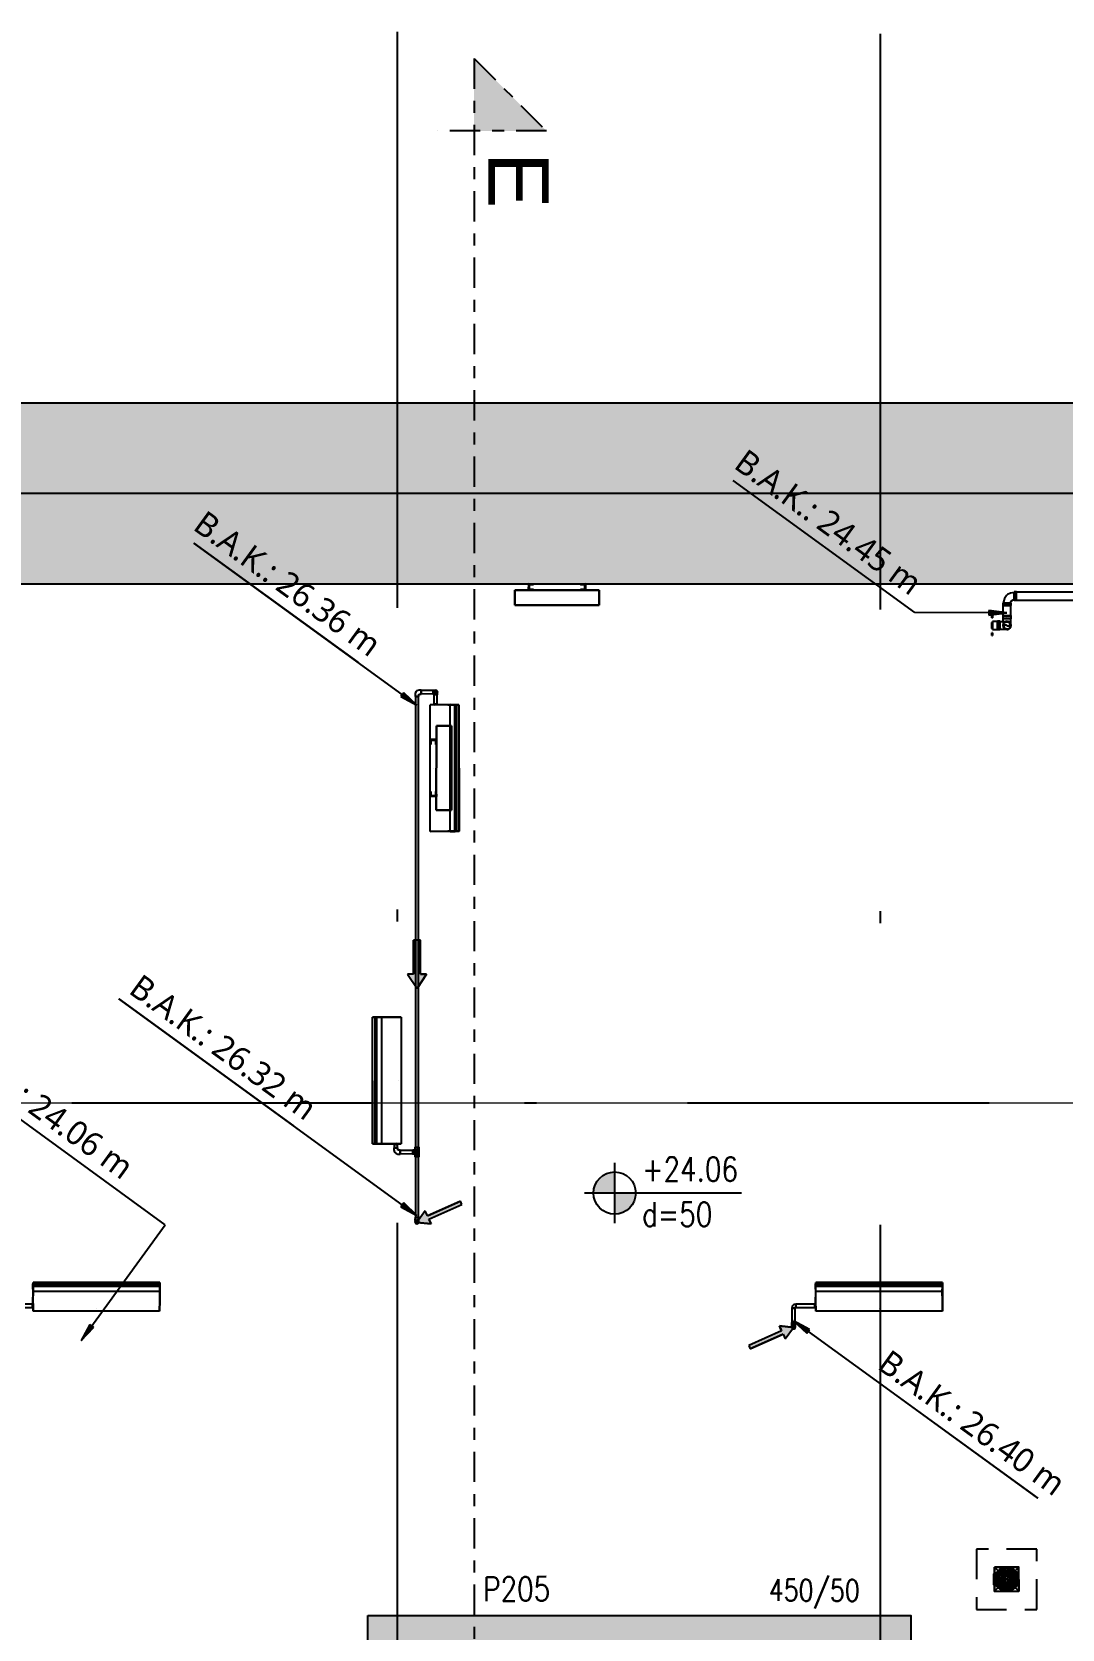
# Model space of a CAD drawing. Header units: millimetres. Extents: x 400392 to 401374, y 4543900 to 4544115.
# Drawn here: x 400803.4 to 400811.93, y 4544025.86 to 4544039.1 of the extents above; entities that cross this region are included whole.
import ezdxf
from ezdxf.enums import TextEntityAlignment as Align

# ---------------------------------------------------------------- set-up
doc = ezdxf.new("R2010")
doc.units = ezdxf.units.MM
for name, pattern in [('AKS', [3, 2.5, -0.25, 0, -0.25]), ('CENTER', [2, 1.25, -0.25, 0.25, -0.25]), ('CIZGI', [0.4, 0.25, -0.15]), ('CONTINU', [0]), ('DASHDOT2', [0.5, 0.25, -0.125, 0, -0.125])]:
    doc.linetypes.add(name, pattern=pattern)
doc.layers.add('A-DETL', color=90, linetype='Continuous', lineweight=15)
doc.layers.add('A-DETL-GENF', color=92, linetype='Continuous', lineweight=9)
for name, color, linetype in [('aks prota', 2, 'AKS'), ('kesit tarama prota', 252, 'Continuous'), ('kolon tarama prota', 252, 'Continuous'), ('lperde prota', 4, 'Continuous'), ('perde prota', 1, 'Continuous'), ('PRT-AL-TUNEL_EKSENI', 14, 'DASHDOT2'), ('PRT-MI-a_fit_drainage', 10, 'Continuous'), ('skesit prota', 7, 'Continuous'), ('st-s_level (kot)', 6, 'Continuous'), ('st-s_levelmark (kot işareti)', 4, 'Continuous'), ('tkesit prota', 7, 'Continuous'), ('tperde prota', 6, 'Continuous')]:
    doc.layers.add(name, color=color, linetype=linetype)
doc.styles.add('Arial', font='Arial.ttf')
doc.styles.add('OLCU', font='romanstw.shx')
doc.styles.add('Segoe UI Light_1', font='', dxfattribs={"height": 200})
doc.styles.add('tkolon', font='romanstw.shx')
doc.styles.get('Segoe UI Light_1').set_extended_font_data('Segoe UI Light')

# ---------------------------------------------------------------- blocks, each defined once
blk = doc.blocks.new('+24.06 mekanik')
at = {"layer": 'kolon tarama prota'}
for points in [[(101679, 204356), (101546, 204285), (101569, 204253)], [(98174, 200864), (98024, 200883), (98024, 200844)], [(99554, 198965), (99422, 199014), (99461, 199042), (99294, 199271), (99343, 199306), (99509, 199077), (99548, 199105)], [(103730, 198526), (103730, 198408), (103692, 198430), (103543, 198171), (103517, 198186), (103666, 198445), (103628, 198467)], [(103697, 198570), (103847, 198550), (103847, 198590)], [(100693, 197395), (100693, 197513), (100731, 197491), (100881, 197750), (100907, 197735), (100757, 197476), (100795, 197454)], [(100660, 197442), (100510, 197462), (100510, 197422)], [(99017, 194968), (99037, 195118), (98997, 195118)]]:
    blk.add_hatch(color=253, dxfattribs=at).paths.add_polyline_path(points, flags=0)
at = {"layer": 'kolon tarama prota', "color": 253}
for p, q in [((102054, 204842), (101641, 204542)), ((101680, 204488), (102093, 204788)), ((101640, 204543), (101625, 204532)), ((101671, 204426), (101660, 204442)), ((101665, 204476), (101680, 204487)), ((101721, 204355), (101670, 204426)), ((101679, 204356), (101059, 203911)), ((101679, 204356), (101546, 204285)), ((101546, 204285), (101569, 204253)), ((101569, 204253), (101679, 204356)), ((101604, 204402), (101615, 204386)), ((101616, 204387), (101668, 204316)), ((101667, 204315), (101678, 204300)), ((101733, 204340), (101722, 204356)), ((101595, 204269), (101591, 204266)), ((101591, 204266), (101603, 204249)), ((101603, 204249), (101591, 204266)), ((101595, 204269), (101607, 204252)), ((101607, 204252), (101595, 204269)), ((101603, 204249), (101607, 204252)), ((101658, 204254), (101624, 204229)), ((101644, 204202), (101624, 204229)), ((101624, 204229), (101644, 204202)), ((101629, 204223), (101625, 204220)), ((101625, 204220), (101654, 204179)), ((101654, 204179), (101625, 204220)), ((101629, 204223), (101658, 204182)), ((101658, 204182), (101629, 204223)), ((101663, 204176), (101644, 204202)), ((101644, 204202), (101663, 204176)), ((101654, 204179), (101658, 204182)), ((101673, 204266), (101657, 204255)), ((101677, 204227), (101658, 204254)), ((101658, 204254), (101677, 204227)), ((101663, 204176), (101697, 204200)), ((101680, 204152), (101676, 204150)), ((101697, 204200), (101677, 204227)), ((101677, 204227), (101697, 204200)), ((101680, 204152), (101692, 204136)), ((101692, 204136), (101680, 204152)), ((101698, 204199), (101713, 204210)), ((101676, 204150), (101688, 204133)), ((101688, 204133), (101676, 204150)), ((101688, 204133), (101692, 204136)), ((101059, 203911), (99198, 203911)), ((98835, 202524), (98268, 202112)), ((98268, 202112), (98835, 202524)), ((98712, 202497), (98680, 202473)), ((98680, 202473), (98712, 202497)), ((98680, 202473), (98683, 202469)), ((98683, 202469), (98680, 202473)), ((98680, 202473), (98680, 202473)), ((98683, 202469), (98711, 202490)), ((98711, 202490), (98683, 202469)), ((98683, 202469), (98683, 202469)), ((98735, 202457), (98706, 202437)), ((98706, 202437), (98735, 202457)), ((98706, 202437), (98709, 202433)), ((98709, 202433), (98706, 202437)), ((98706, 202437), (98706, 202437)), ((98709, 202433), (98742, 202456)), ((98742, 202456), (98709, 202433)), ((98709, 202433), (98709, 202433)), ((98711, 202490), (98735, 202457)), ((98735, 202457), (98711, 202490)), ((98711, 202490), (98711, 202490)), ((98742, 202456), (98712, 202497)), ((98712, 202497), (98742, 202456)), ((98712, 202497), (98712, 202497)), ((98735, 202457), (98735, 202457)), ((98742, 202456), (98742, 202456)), ((98908, 202423), (98835, 202524)), ((98835, 202524), (98908, 202423)), ((98835, 202524), (98835, 202524)), ((98342, 202011), (98908, 202423)), ((98908, 202423), (98342, 202011)), ((98908, 202423), (98908, 202423)), ((98364, 202244), (98332, 202221)), ((98332, 202221), (98364, 202244)), ((98332, 202221), (98361, 202180)), ((98361, 202180), (98332, 202221)), ((98332, 202221), (98332, 202221)), ((98339, 202219), (98367, 202240)), ((98367, 202240), (98339, 202219)), ((98363, 202187), (98339, 202219)), ((98339, 202219), (98363, 202187)), ((98339, 202219), (98339, 202219)), ((98361, 202180), (98394, 202204)), ((98394, 202204), (98361, 202180)), ((98361, 202180), (98361, 202180)), ((98391, 202208), (98363, 202187)), ((98363, 202187), (98391, 202208)), ((98363, 202187), (98363, 202187)), ((98367, 202240), (98364, 202244)), ((98364, 202244), (98367, 202240)), ((98364, 202244), (98364, 202244)), ((98367, 202240), (98367, 202240)), ((98394, 202204), (98391, 202208)), ((98391, 202208), (98394, 202204)), ((98391, 202208), (98391, 202208)), ((98394, 202204), (98394, 202204)), ((98268, 202112), (98342, 202011)), ((98342, 202011), (98268, 202112)), ((98268, 202112), (98268, 202112)), ((98342, 202011), (98342, 202011)), ((98129, 200986), (98114, 200975)), ((98212, 201042), (98131, 200983)), ((98147, 200962), (98227, 201021)), ((98235, 201019), (98282, 200955)), ((98304, 200970), (98257, 201035)), ((98260, 200932), (98335, 200987)), ((98332, 200984), (98260, 200932)), ((98393, 201029), (98332, 200984)), ((98335, 200987), (98377, 201017)), ((98377, 201017), (98438, 201061)), ((98425, 201052), (98393, 201029)), ((99010, 200179), (98393, 201029)), ((98432, 201057), (98425, 201052)), ((99043, 200203), (98425, 201052)), ((98453, 201072), (98432, 201057)), ((99049, 200208), (98432, 201057)), ((98438, 201061), (98453, 201072)), ((99055, 200212), (98438, 201061)), ((98453, 201072), (99070, 200223)), ((99071, 200223), (98454, 201073)), ((95889, 200864), (97568, 200864)), ((98174, 200864), (95889, 200864)), ((98174, 200864), (98024, 200883)), ((98024, 200883), (98024, 200844)), ((98024, 200844), (98174, 200864)), ((98107, 200929), (98118, 200914)), ((98120, 200916), (100319, 197889)), ((98133, 200949), (98148, 200960)), ((98133, 200948), (98133, 200949)), ((98133, 200948), (98133, 200948)), ((98144, 200933), (98133, 200948)), ((100340, 197905), (98142, 200931)), ((98260, 200932), (98260, 200932)), ((98877, 200082), (98260, 200932)), ((98877, 200082), (98260, 200932)), ((98309, 200974), (98277, 200951)), ((98277, 200951), (98309, 200974)), ((98277, 200951), (98280, 200947)), ((98312, 200970), (98280, 200947)), ((98280, 200947), (98312, 200970)), ((98302, 200969), (98286, 200957)), ((98286, 200957), (98302, 200969)), ((98302, 200969), (98286, 200957)), ((98286, 200957), (98302, 200969)), ((98286, 200957), (98289, 200953)), ((98286, 200957), (98289, 200953)), ((98305, 200965), (98289, 200953)), ((98289, 200953), (98305, 200965)), ((98305, 200965), (98289, 200953)), ((98289, 200953), (98305, 200965)), ((98305, 200965), (98302, 200969)), ((98305, 200965), (98302, 200969)), ((98312, 200970), (98309, 200974)), ((98505, 200894), (98404, 200820)), ((98404, 200820), (98505, 200894)), ((98916, 200327), (98505, 200894)), ((98505, 200894), (98916, 200327)), ((98505, 200894), (98505, 200894)), ((98404, 200820), (98815, 200254)), ((98815, 200254), (98404, 200820)), ((98404, 200820), (98404, 200820)), ((98471, 200727), (98431, 200698)), ((98431, 200698), (98471, 200727)), ((98438, 200697), (98470, 200720)), ((98470, 200720), (98438, 200697)), ((98470, 200720), (98491, 200692)), ((98491, 200692), (98470, 200720)), ((98470, 200720), (98470, 200720)), ((98495, 200695), (98471, 200727)), ((98471, 200727), (98495, 200695)), ((98471, 200727), (98471, 200727)), ((98431, 200698), (98454, 200665)), ((98454, 200665), (98431, 200698)), ((98431, 200698), (98431, 200698)), ((98458, 200668), (98438, 200697)), ((98438, 200697), (98458, 200668)), ((98438, 200697), (98438, 200697)), ((98454, 200665), (98458, 200668)), ((98458, 200668), (98454, 200665)), ((98454, 200665), (98454, 200665)), ((98458, 200668), (98458, 200668)), ((98491, 200692), (98495, 200695)), ((98495, 200695), (98491, 200692)), ((98491, 200692), (98491, 200692)), ((98495, 200695), (98495, 200695)), ((98589, 200522), (98589, 200522)), ((98688, 200353), (98684, 200350)), ((98684, 200350), (98688, 200353)), ((98684, 200350), (98707, 200318)), ((98707, 200318), (98684, 200350)), ((98684, 200350), (98684, 200350)), ((98708, 200325), (98688, 200353)), ((98688, 200353), (98708, 200325)), ((98688, 200353), (98688, 200353)), ((98707, 200318), (98748, 200347)), ((98748, 200347), (98707, 200318)), ((98707, 200318), (98707, 200318)), ((98741, 200348), (98708, 200325)), ((98708, 200325), (98741, 200348)), ((98708, 200325), (98708, 200325)), ((98724, 200379), (98720, 200376)), ((98720, 200376), (98724, 200379)), ((98720, 200376), (98741, 200348)), ((98741, 200348), (98720, 200376)), ((98720, 200376), (98720, 200376)), ((98748, 200347), (98724, 200379)), ((98724, 200379), (98748, 200347)), ((98724, 200379), (98724, 200379)), ((98741, 200348), (98741, 200348)), ((98748, 200347), (98748, 200347)), ((98815, 200254), (98916, 200327)), ((98916, 200327), (98815, 200254)), ((98916, 200327), (98916, 200327)), ((98815, 200254), (98815, 200254)), ((99055, 200212), (98994, 200168)), ((99010, 200179), (99043, 200203)), ((99043, 200203), (99049, 200208)), ((99049, 200208), (99070, 200223)), ((99070, 200223), (99055, 200212)), ((98952, 200137), (98877, 200082)), ((98877, 200082), (98949, 200135)), ((98877, 200082), (98877, 200082)), ((98949, 200135), (99010, 200179)), ((98994, 200168), (98952, 200137)), ((104508, 199552), (103659, 198935)), ((103660, 198934), (104509, 199551)), ((104520, 199536), (103670, 198919)), ((104524, 199530), (103675, 198913)), ((104529, 199524), (103679, 198907)), ((104524, 199530), (104509, 199551)), ((104509, 199551), (104520, 199536)), ((104520, 199536), (104564, 199475)), ((104529, 199524), (104524, 199530)), ((104552, 199491), (104529, 199524)), ((104552, 199491), (103703, 198874)), ((104597, 199430), (104552, 199491)), ((104564, 199475), (104595, 199433)), ((104595, 199433), (104649, 199358)), ((104649, 199358), (104597, 199430)), ((99343, 199306), (99294, 199271)), ((99343, 199306), (99294, 199271)), ((99294, 199271), (99461, 199042)), ((99461, 199042), (99294, 199271)), ((99509, 199077), (99343, 199306)), ((99509, 199077), (99343, 199306)), ((104649, 199358), (103800, 198741)), ((104649, 199358), (103800, 198741)), ((104649, 199358), (104649, 199358)), ((99461, 199042), (99422, 199014)), ((99461, 199042), (99422, 199014)), ((99422, 199014), (99554, 198965)), ((99422, 199014), (99554, 198965)), ((99548, 199105), (99509, 199077)), ((99509, 199077), (99548, 199105)), ((99554, 198965), (99548, 199105)), ((99548, 199105), (99554, 198965)), ((104210, 199070), (104210, 199070)), ((103670, 198919), (103660, 198934)), ((103660, 198934), (103675, 198913)), ((103715, 198858), (103670, 198919)), ((103675, 198913), (103679, 198907)), ((103679, 198907), (103703, 198874)), ((103703, 198874), (103747, 198813)), ((103745, 198816), (103715, 198858)), ((103761, 198785), (103632, 198691)), ((103648, 198670), (103777, 198763)), ((103800, 198741), (103745, 198816)), ((103747, 198813), (103800, 198741)), ((103762, 198793), (103758, 198790)), ((103758, 198790), (103781, 198758)), ((103781, 198758), (103758, 198790)), ((103762, 198793), (103785, 198761)), ((103785, 198761), (103762, 198793)), ((103767, 198786), (103763, 198783)), ((103767, 198786), (103763, 198783)), ((103763, 198783), (103775, 198767)), ((103775, 198767), (103763, 198783)), ((103763, 198783), (103775, 198767)), ((103775, 198767), (103763, 198783)), ((103767, 198786), (103779, 198770)), ((103779, 198770), (103767, 198786)), ((103767, 198786), (103779, 198770)), ((103779, 198770), (103767, 198786)), ((103775, 198767), (103779, 198770)), ((103775, 198767), (103779, 198770)), ((103781, 198758), (103785, 198761)), ((103800, 198741), (103800, 198741)), ((99410, 198567), (99471, 198611)), ((99455, 198599), (99422, 198576)), ((99516, 198644), (99455, 198599)), ((99455, 198599), (100072, 197750)), ((99471, 198611), (99513, 198642)), ((99513, 198642), (99588, 198696)), ((99588, 198696), (99516, 198644)), ((99588, 198696), (99588, 198696)), ((99588, 198696), (100205, 197847)), ((99588, 198696), (100205, 197847)), ((103625, 198646), (103696, 198548)), ((103631, 198693), (103649, 198668)), ((103649, 198668), (103631, 198693)), ((103718, 198564), (103647, 198662)), ((99394, 198555), (100011, 197706)), ((99416, 198571), (99395, 198556)), ((99395, 198556), (99410, 198567)), ((100013, 197707), (99395, 198556)), ((99410, 198567), (100027, 197717)), ((99422, 198576), (99416, 198571)), ((99416, 198571), (100033, 197722)), ((99422, 198576), (100040, 197726)), ((103730, 198526), (103628, 198467)), ((103628, 198467), (103730, 198526)), ((103628, 198467), (103666, 198445)), ((103666, 198445), (103628, 198467)), ((103694, 198547), (103705, 198532)), ((103847, 198590), (103697, 198570)), ((103697, 198570), (103847, 198550)), ((103697, 198570), (106199, 198570)), ((103731, 198551), (103720, 198566)), ((103730, 198408), (103730, 198526)), ((103730, 198408), (103730, 198526)), ((103847, 198550), (103847, 198590)), ((106199, 198570), (104547, 198570)), ((103666, 198445), (103517, 198186)), ((103666, 198445), (103517, 198186)), ((103543, 198171), (103692, 198430)), ((103692, 198430), (103543, 198171)), ((103692, 198430), (103730, 198408)), ((103692, 198430), (103730, 198408)), ((99877, 198257), (99877, 198257)), ((103517, 198186), (103543, 198171)), ((103517, 198186), (103543, 198171)), ((106407, 198014), (106245, 197896)), ((106245, 197896), (106407, 198014)), ((106326, 197946), (106334, 197936)), ((106334, 197936), (106326, 197946)), ((106326, 197946), (106326, 197946)), ((106342, 197941), (106334, 197952)), ((106334, 197952), (106342, 197941)), ((106334, 197952), (106334, 197952)), ((106334, 197936), (106334, 197936)), ((106342, 197941), (106342, 197941)), ((106525, 197852), (106407, 198014)), ((106407, 198014), (106525, 197852)), ((106407, 198014), (106407, 198014)), ((106457, 197933), (106447, 197925)), ((106447, 197925), (106457, 197933)), ((106457, 197933), (106457, 197933)), ((100205, 197847), (100130, 197792)), ((100133, 197794), (100205, 197847)), ((100153, 197809), (100185, 197832)), ((100185, 197832), (100153, 197809)), ((100153, 197809), (100156, 197805)), ((100156, 197805), (100188, 197828)), ((100188, 197828), (100156, 197805)), ((100160, 197814), (100176, 197826)), ((100176, 197826), (100160, 197814)), ((100160, 197814), (100176, 197826)), ((100176, 197826), (100160, 197814)), ((100160, 197814), (100163, 197810)), ((100160, 197814), (100163, 197810)), ((100161, 197809), (100172, 197816)), ((100172, 197816), (100161, 197809)), ((100161, 197809), (100178, 197785)), ((100163, 197810), (100179, 197822)), ((100179, 197822), (100163, 197810)), ((100163, 197810), (100179, 197822)), ((100179, 197822), (100163, 197810)), ((100172, 197816), (100183, 197824)), ((100183, 197824), (100172, 197816)), ((100179, 197822), (100176, 197826)), ((100179, 197822), (100176, 197826)), ((100176, 197784), (100202, 197803)), ((100202, 197803), (100176, 197784)), ((100200, 197801), (100183, 197824)), ((100188, 197828), (100185, 197832)), ((100189, 197793), (100200, 197801)), ((100200, 197801), (100189, 197793)), ((100213, 197788), (100202, 197803)), ((100205, 197847), (100205, 197847)), ((100229, 197798), (100214, 197788)), ((100315, 197858), (100230, 197796)), ((100246, 197775), (100331, 197836)), ((100328, 197871), (100313, 197860)), ((100315, 197886), (100358, 197827)), ((100332, 197834), (100347, 197844)), ((100388, 197849), (100345, 197908)), ((100362, 197830), (100660, 197420)), ((100682, 197435), (100383, 197846)), ((106245, 197896), (106363, 197734)), ((106363, 197734), (106245, 197896)), ((106245, 197896), (106245, 197896)), ((106302, 197870), (106273, 197849)), ((106317, 197831), (106307, 197823)), ((106307, 197823), (106317, 197831)), ((106307, 197823), (106307, 197823)), ((106312, 197815), (106323, 197823)), ((106323, 197823), (106312, 197815)), ((106312, 197815), (106312, 197815)), ((106317, 197831), (106317, 197831)), ((106323, 197823), (106323, 197823)), ((106342, 197849), (106331, 197841)), ((106331, 197841), (106342, 197849)), ((106331, 197841), (106331, 197841)), ((106337, 197833), (106348, 197841)), ((106348, 197841), (106337, 197833)), ((106337, 197833), (106337, 197833)), ((106342, 197849), (106342, 197849)), ((106344, 197922), (106352, 197911)), ((106352, 197911), (106344, 197922)), ((106344, 197922), (106344, 197922)), ((106348, 197841), (106348, 197841)), ((106360, 197917), (106352, 197928)), ((106352, 197928), (106360, 197917)), ((106352, 197928), (106352, 197928)), ((106352, 197911), (106352, 197911)), ((106366, 197867), (106355, 197859)), ((106355, 197859), (106366, 197867)), ((106355, 197859), (106355, 197859)), ((106360, 197917), (106360, 197917)), ((106361, 197898), (106369, 197887)), ((106369, 197887), (106361, 197898)), ((106361, 197898), (106361, 197898)), ((106361, 197850), (106372, 197858)), ((106372, 197858), (106361, 197850)), ((106361, 197850), (106361, 197850)), ((106363, 197734), (106525, 197852)), ((106525, 197852), (106363, 197734)), ((106366, 197867), (106366, 197867)), ((106369, 197887), (106369, 197887)), ((106378, 197893), (106370, 197903)), ((106370, 197903), (106378, 197893)), ((106370, 197903), (106370, 197903)), ((106372, 197858), (106372, 197858)), ((106378, 197893), (106378, 197893)), ((106392, 197855), (106400, 197844)), ((106400, 197844), (106392, 197855)), ((106392, 197855), (106392, 197855)), ((106409, 197897), (106398, 197889)), ((106398, 197889), (106409, 197897)), ((106398, 197889), (106398, 197889)), ((106408, 197850), (106400, 197861)), ((106400, 197861), (106408, 197850)), ((106400, 197861), (106400, 197861)), ((106400, 197844), (106400, 197844)), ((106404, 197881), (106415, 197889)), ((106415, 197889), (106404, 197881)), ((106404, 197881), (106404, 197881)), ((106408, 197850), (106408, 197850)), ((106409, 197897), (106409, 197897)), ((106410, 197831), (106418, 197820)), ((106418, 197820), (106410, 197831)), ((106410, 197831), (106410, 197831)), ((106415, 197889), (106415, 197889)), ((106426, 197826), (106418, 197837)), ((106418, 197837), (106426, 197826)), ((106418, 197837), (106418, 197837)), ((106418, 197820), (106418, 197820)), ((106433, 197915), (106422, 197907)), ((106422, 197907), (106433, 197915)), ((106422, 197907), (106422, 197907)), ((106426, 197826), (106426, 197826)), ((106428, 197899), (106439, 197907)), ((106439, 197907), (106428, 197899)), ((106428, 197899), (106428, 197899)), ((106428, 197806), (106436, 197796)), ((106436, 197796), (106428, 197806)), ((106428, 197806), (106428, 197806)), ((106433, 197915), (106433, 197915)), ((106444, 197801), (106436, 197812)), ((106436, 197812), (106444, 197801)), ((106436, 197812), (106436, 197812)), ((106439, 197907), (106439, 197907)), ((106444, 197801), (106444, 197801)), ((106447, 197925), (106447, 197925)), ((106452, 197917), (106463, 197925)), ((106463, 197925), (106452, 197917)), ((106452, 197917), (106452, 197917)), ((106463, 197925), (106463, 197925)), ((106525, 197852), (106525, 197852)), ((100013, 197707), (100033, 197722)), ((100027, 197717), (100013, 197707)), ((100088, 197762), (100027, 197717)), ((100033, 197722), (100040, 197726)), ((100040, 197726), (100072, 197750)), ((100072, 197750), (100133, 197794)), ((100130, 197792), (100088, 197762)), ((100176, 197784), (100186, 197769)), ((100178, 197785), (100189, 197793)), ((100189, 197793), (100178, 197785)), ((100233, 197761), (100248, 197772)), ((100881, 197750), (100731, 197491)), ((100731, 197491), (100881, 197750)), ((100757, 197476), (100907, 197735)), ((100757, 197476), (100907, 197735)), ((100907, 197735), (100881, 197750)), ((100907, 197735), (100881, 197750)), ((106327, 197775), (106355, 197796)), ((106363, 197734), (106363, 197734)), ((106436, 197796), (106436, 197796)), ((97606, 197442), (99396, 197442)), ((100660, 197442), (97606, 197442)), ((100660, 197442), (100510, 197462)), ((100510, 197462), (100510, 197422)), ((100510, 197422), (100660, 197442)), ((100658, 197418), (100668, 197403)), ((100695, 197422), (100684, 197437)), ((100731, 197491), (100693, 197513)), ((100693, 197513), (100693, 197395)), ((100731, 197491), (100693, 197513)), ((100693, 197513), (100693, 197395)), ((100693, 197395), (100795, 197454)), ((100795, 197454), (100693, 197395)), ((100795, 197454), (100757, 197476)), ((100757, 197476), (100795, 197454)), ((99017, 196153), (96757, 196153)), ((99017, 194968), (99017, 196153)), ((99262, 195740), (98412, 195123)), ((98413, 195122), (99262, 195739)), ((99273, 195725), (98423, 195107)), ((99277, 195719), (98428, 195102)), ((99282, 195712), (98433, 195095)), ((99305, 195680), (98456, 195063)), ((99277, 195719), (99262, 195739)), ((99262, 195739), (99273, 195725)), ((99273, 195725), (99317, 195663)), ((99282, 195712), (99277, 195719)), ((99305, 195680), (99282, 195712)), ((99350, 195619), (99305, 195680)), ((99317, 195663), (99348, 195622)), ((99348, 195622), (99402, 195546)), ((99402, 195546), (99350, 195619)), ((99402, 195546), (98553, 194929)), ((99402, 195546), (98553, 194929)), ((99402, 195546), (99402, 195546)), ((98963, 195258), (98963, 195258)), ((98423, 195107), (98413, 195122)), ((98413, 195122), (98428, 195102)), ((98468, 195046), (98423, 195107)), ((98428, 195102), (98433, 195095)), ((98433, 195095), (98456, 195063)), ((98456, 195063), (98500, 195001)), ((98498, 195004), (98468, 195046)), ((99037, 195118), (98997, 195118)), ((98997, 195118), (99017, 194968)), ((99017, 194968), (99037, 195118)), ((98515, 194973), (98466, 194938)), ((98482, 194917), (98530, 194952)), ((98553, 194929), (98498, 195004)), ((98500, 195001), (98553, 194929)), ((98515, 194982), (98511, 194979)), ((98511, 194979), (98534, 194946)), ((98534, 194946), (98511, 194979)), ((98515, 194982), (98538, 194949)), ((98538, 194949), (98515, 194982)), ((98515, 194973), (98523, 194963)), ((98523, 194963), (98515, 194973)), ((98520, 194974), (98516, 194971)), ((98520, 194974), (98516, 194971)), ((98516, 194971), (98528, 194955)), ((98528, 194955), (98516, 194971)), ((98516, 194971), (98528, 194955)), ((98528, 194955), (98516, 194971)), ((98520, 194974), (98532, 194958)), ((98532, 194958), (98520, 194974)), ((98520, 194974), (98532, 194958)), ((98532, 194958), (98520, 194974)), ((98523, 194963), (98530, 194952)), ((98530, 194952), (98523, 194963)), ((98528, 194955), (98532, 194958)), ((98528, 194955), (98532, 194958)), ((98534, 194946), (98538, 194949)), ((98553, 194929), (98553, 194929))]:
    blk.add_line(p, q, dxfattribs=at)
at = {"layer": 'kolon tarama prota', "color": 253, "flags": 128}
for points in [[(101627, 204528), (101607, 204508), (101594, 204482), (101592, 204470)], [(101592, 204470), (101592, 204441), (101601, 204414), (101607, 204404)], [(101651, 204461), (101658, 204475), (101663, 204479)], [(101656, 204439), (101651, 204455), (101651, 204461)], [(101723, 204297), (101719, 204294), (101708, 204287), (101692, 204275), (101675, 204263)], [(101716, 204255), (101713, 204259), (101705, 204270), (101693, 204286), (101681, 204302)], [(101716, 204255), (101710, 204271), (101714, 204287), (101722, 204297)], [(101722, 204297), (101738, 204303), (101755, 204299), (101765, 204290)], [(101730, 204338), (101744, 204319), (101755, 204304), (101762, 204293), (101765, 204290)], [(101765, 204290), (101770, 204275), (101767, 204258), (101758, 204248)], [(101711, 204214), (101729, 204227), (101745, 204239), (101755, 204246), (101758, 204248)], [(101758, 204248), (101742, 204243), (101726, 204246), (101716, 204255)], [(98114, 200975), (98103, 200961), (98101, 200953)], [(98211, 201044), (98221, 201051), (98226, 201055), (98226, 201055)], [(98223, 201034), (98220, 201045), (98226, 201055)], [(98244, 201030), (98232, 201028), (98223, 201034)], [(98223, 201034), (98225, 201030), (98232, 201021), (98234, 201018)], [(98226, 201055), (98237, 201058), (98247, 201052)], [(98244, 201030), (98240, 201028), (98231, 201021), (98229, 201019)], [(98247, 201052), (98250, 201040), (98244, 201030)], [(98258, 201036), (98251, 201046), (98247, 201051), (98247, 201052)], [(98101, 200953), (98103, 200936), (98107, 200929)], [(103631, 198693), (103620, 198679), (103617, 198661), (103624, 198645)], [(103648, 198663), (103648, 198666), (103649, 198668)], [(103705, 198532), (103711, 198522), (103715, 198518), (103715, 198518)], [(103741, 198537), (103738, 198541), (103732, 198550), (103731, 198551)], [(100342, 197881), (100338, 197878), (100329, 197871), (100328, 197871)], [(100347, 197844), (100356, 197851), (100361, 197854), (100361, 197854)], [(106304, 197866), (106325, 197881), (106342, 197894), (106355, 197903), (106361, 197907), (106361, 197907)], [(106352, 197850), (106344, 197868), (106346, 197887), (106357, 197904), (106361, 197907)], [(106409, 197841), (106391, 197833), (106371, 197835), (106355, 197846), (106352, 197850)], [(106409, 197841), (106405, 197838), (106394, 197830), (106378, 197818), (106358, 197804), (106353, 197800)], [(106361, 197907), (106379, 197914), (106398, 197913), (106415, 197902), (106418, 197898)], [(106418, 197898), (106425, 197880), (106424, 197860), (106413, 197844), (106409, 197841)], [(100186, 197769), (100200, 197758), (100218, 197755), (100233, 197761)], [(100214, 197788), (100213, 197788), (100213, 197788)], [(100668, 197403), (100675, 197394), (100678, 197390), (100678, 197390)], [(100705, 197409), (100702, 197412), (100695, 197421), (100695, 197422)]]:
    blk.add_lwpolyline(points, dxfattribs=at)
at = {"layer": 'kolon tarama prota', "color": 253}
for centre, radius, start, end in [((101740, 204273), 34.3, 36, 216), ((101740, 204273), 34.3, 36, 216), ((101740, 204273), 34.3, 126, 306), ((101740, 204273), 34.3, 126, 306), ((101740, 204273), 33, 0, 180), ((101740, 204273), 30.2, 36, 216), ((101740, 204273), 30.2, 126, 306), ((101740, 204273), 34.3, 216, 36), ((101740, 204273), 34.3, 216, 36), ((101740, 204273), 30.2, 216, 36), ((101740, 204273), 34.3, 306, 126), ((101740, 204273), 34.3, 306, 126), ((101740, 204273), 30.2, 306, 126), ((101740, 204289), 16.5, 270, 90), ((101740, 204273), 33, 180, 0), ((101740, 204256), 16.5, 90, 270), ((98235, 201043), 15.2, 36, 216), ((98235, 201043), 15.2, 126, 306), ((98235, 201043), 13.3, 0, 180), ((98235, 201043), 13.3, 180, 0), ((98235, 201043), 15.2, 216, 36), ((98235, 201043), 15.2, 306, 126), ((98235, 201036), 6.67, 90, 270), ((98235, 201049), 6.67, 270, 90), ((103728, 198528), 16.3, 126, 306), ((103728, 198528), 13.3, 0, 180), ((103728, 198528), 13.3, 180, 0), ((103728, 198528), 16.3, 306, 126), ((103728, 198521), 6.67, 90, 270), ((103728, 198534), 6.67, 270, 90), ((106385, 197874), 100, 126, 306), ((106385, 197874), 100, 126, 306), ((106385, 197874), 93.3, 129.0709, 212.9291), ((106385, 197874), 93.3, 129.0709, 212.9291), ((106385, 197874), 90, 126, 306), ((106385, 197874), 90, 126, 306), ((106385, 197874), 80, 129.5833, 212.4167), ((106385, 197874), 80, 129.5833, 212.4167), ((106385, 197874), 100, 306, 126), ((106385, 197874), 100, 306, 126), ((106385, 197874), 90, 306, 126), ((106385, 197874), 90, 306, 126), ((106385, 197874), 93.3, 39.0709, 122.9291), ((106385, 197874), 93.3, 39.0709, 122.9291), ((106385, 197874), 80, 39.5833, 122.4167), ((106385, 197874), 80, 39.5833, 122.4167), ((106385, 197874), 63.3, 40.5281, 121.4719), ((106385, 197874), 63.3, 40.5281, 121.4719), ((100351, 197867), 18.6, 126, 306), ((100351, 197867), 16.3, 36, 216), ((100351, 197867), 13.3, 0, 180), ((100351, 197867), 16.3, 216, 36), ((100351, 197867), 13.3, 180, 0), ((100351, 197867), 18.6, 306, 126), ((100351, 197861), 6.67, 90, 270), ((100351, 197874), 6.67, 270, 90), ((106385, 197874), 93.3, 219.0709, 302.9291), ((106385, 197874), 93.3, 219.0709, 302.9291), ((106385, 197874), 63.3, 130.5281, 211.4719), ((106385, 197874), 63.3, 130.5281, 211.4719), ((106385, 197874), 80, 219.5833, 302.4167), ((106385, 197874), 80, 219.5833, 302.4167), ((106385, 197874), 50, 131.7392, 210.2608), ((106385, 197874), 50, 131.7392, 210.2608), ((106385, 197874), 63.3, 220.5281, 301.4719), ((106385, 197874), 63.3, 220.5281, 301.4719), ((106385, 197874), 45.8, 36, 216), ((106385, 197874), 45.8, 36, 216), ((106385, 197874), 45, 0, 180), ((106385, 197874), 45, 180, 0), ((106385, 197874), 41, 36, 216), ((106385, 197874), 45.8, 216, 36), ((106385, 197874), 45.8, 216, 36), ((106385, 197874), 50, 221.7392, 300.2608), ((106385, 197874), 50, 221.7392, 300.2608), ((106385, 197874), 35, 126, 306), ((106385, 197874), 35, 126, 306), ((106385, 197874), 33.3, 134.6269, 207.3731), ((106385, 197874), 33.3, 134.6269, 207.3731), ((106385, 197874), 41, 216, 36), ((106385, 197874), 50, 41.7392, 120.2608), ((106385, 197874), 50, 41.7392, 120.2608), ((106385, 197874), 33.3, 224.6269, 297.3731), ((106385, 197874), 33.3, 224.6269, 297.3731), ((106385, 197851), 22.5, 90, 270), ((106385, 197874), 35, 306, 126), ((106385, 197874), 35, 306, 126), ((106385, 197874), 20, 140.4775, 201.5225), ((106385, 197874), 20, 140.4775, 201.5225), ((106385, 197874), 33.3, 44.6269, 117.3731), ((106385, 197874), 33.3, 44.6269, 117.3731), ((106385, 197874), 20, 230.4775, 291.5225), ((106385, 197874), 20, 230.4775, 291.5225), ((106385, 197874), 20, 50.4775, 111.5225), ((106385, 197874), 20, 50.4775, 111.5225), ((106385, 197896), 22.5, 270, 90), ((106385, 197874), 20, 320.4775, 21.5225), ((106385, 197874), 20, 320.4775, 21.5225), ((106385, 197874), 33.3, 314.6269, 27.3731), ((106385, 197874), 33.3, 314.6269, 27.3731), ((106385, 197874), 50, 311.7392, 30.2608), ((106385, 197874), 50, 311.7392, 30.2608), ((106385, 197874), 63.3, 310.5281, 31.4719), ((106385, 197874), 63.3, 310.5281, 31.4719), ((106385, 197874), 80, 309.5833, 32.4167), ((106385, 197874), 80, 309.5833, 32.4167), ((106385, 197874), 93.3, 309.0709, 32.9291), ((106385, 197874), 93.3, 309.0709, 32.9291), ((100691, 197399), 16.3, 126, 306), ((100692, 197399), 13.3, 0, 180), ((100691, 197399), 16.3, 306, 126), ((100692, 197406), 6.67, 270, 90), ((100692, 197399), 13.3, 180, 0), ((100692, 197392), 6.67, 90, 270)]:
    blk.add_arc(centre, radius, start, end, dxfattribs=at)
for centre, major_axis, ratio, start_param, end_param in [((101632, 204422), (27.8, 20.2), 0.01, 6.273204, 9.414797), ((101632, 204422), (27.8, 20.2), 0.01, 3.131611, 6.273204), ((101632, 204422), (24.4, 17.7), 0.01, 6.273204, 9.414797), ((101632, 204422), (24.4, 17.7), 0.01, 3.131611, 6.273204), ((101643, 204406), (27.8, 20.2), 0.01, 6.273204, 9.414797), ((101643, 204406), (27.8, 20.2), 0.01, 3.131611, 6.273204), ((101645, 204504), (-20.2, 27.8), 0.009982, 0.009999, 3.151592), ((101645, 204504), (-20.2, 27.8), 0.009982, 3.151592, 6.293184), ((101645, 204504), (-17.7, 24.4), 0.009982, 3.151592, 6.293184), ((101645, 204504), (-17.7, 24.4), 0.009982, 0.009999, 3.151592), ((101660, 204515), (-20.2, 27.8), 0.009982, 3.151592, 6.293184), ((101660, 204515), (-20.2, 27.8), 0.009982, 0.009999, 3.151592), ((101660, 204515), (-19.4, 26.7), 0.009982, 0, 1.570796), ((101660, 204515), (-19.4, 26.7), 0.009982, 4.712389, 6.283185), ((101643, 204406), (26.7, 19.4), 0.01, 4.712389, 6.283185), ((101643, 204406), (26.7, 19.4), 0.01, 0, 1.570796), ((101660, 204515), (-19.4, 26.7), 0.009982, 1.570796, 3.141593), ((101660, 204515), (-19.4, 26.7), 0.009982, 3.141593, 4.712389), ((101643, 204406), (26.7, 19.4), 0.01, 1.570796, 3.141593), ((101643, 204406), (26.7, 19.4), 0.01, 3.141593, 4.712389), ((101694, 204336), (-27.8, -20.2), 0.01, 4.712389, 7.853982), ((101694, 204336), (26.7, 19.4), 0.01, 1.570796, 3.141593), ((101694, 204336), (26.7, 19.4), 0.01, 3.141593, 4.712389), ((101706, 204320), (-27.8, -20.2), 0.01, 4.712389, 7.853982), ((101706, 204320), (-24.4, -17.7), 0.01, 4.712389, 7.853982), ((101694, 204336), (-27.8, -20.2), 0.01, 1.570796, 4.712389), ((101694, 204336), (26.7, 19.4), 0.01, 0, 1.570796), ((101694, 204336), (26.7, 19.4), 0.01, 4.712389, 6.283185), ((101706, 204320), (-27.8, -20.2), 0.01, 1.570796, 4.712389), ((101706, 204320), (-24.4, -17.7), 0.01, 1.570796, 4.712389), ((101677, 204227), (20.2, -27.8), 0.01, 1.570796, 4.712389), ((101693, 204238), (20.2, -27.8), 0.01, 1.570796, 4.712389), ((101693, 204238), (17.7, -24.4), 0.01, 1.570796, 4.712389), ((101677, 204227), (-20.2, 27.8), 0.01, 1.570796, 4.712389), ((101693, 204238), (-20.2, 27.8), 0.01, 1.570796, 4.712389), ((101693, 204238), (-17.7, 24.4), 0.01, 1.570796, 4.712389), ((98139, 200973), (-9.6, 13.2), 0.01, 0.009993, 3.151586), ((98139, 200973), (-9.6, 13.2), 0.01, 3.151586, 6.293179), ((98139, 200973), (-7.8, 10.8), 0.009639, 4.712389, 6.283185), ((98139, 200973), (-7.8, 10.8), 0.009639, 0, 1.570796), ((98220, 201031), (-8.9, 12.3), 0.00969, 4.712389, 7.853982), ((98220, 201031), (-7.8, 10.8), 0.009639, 4.712389, 6.283185), ((98220, 201031), (-7.8, 10.8), 0.009639, 0, 1.570796), ((98220, 201031), (-8.9, 12.3), 0.00969, 1.570796, 4.712389), ((98220, 201031), (-7.8, 10.8), 0.009639, 1.570796, 3.141593), ((98220, 201031), (-7.8, 10.8), 0.009639, 3.141593, 4.712389), ((98246, 201027), (-12.3, -8.9), 0.01, 4.712389, 7.853982), ((98246, 201027), (10.8, 7.8), 0.01, 3.141593, 4.712389), ((98246, 201027), (10.8, 7.8), 0.01, 1.570796, 3.141593), ((98246, 201027), (-12.3, -8.9), 0.01, 1.570796, 4.712389), ((98246, 201027), (10.8, 7.8), 0.01, 4.712389, 6.283185), ((98246, 201027), (10.8, 7.8), 0.01, 0, 1.570796), ((98131, 200923), (13.2, 9.6), 0.009994, 6.273186, 9.414779), ((98131, 200923), (13.2, 9.6), 0.009994, 3.131593, 6.273186), ((98131, 200923), (10.8, 7.8), 0.010005, 3.141593, 4.712389), ((98131, 200923), (10.8, 7.8), 0.010005, 1.570796, 3.141593), ((98131, 200923), (10.8, 7.8), 0.010005, 4.712389, 6.283185), ((98131, 200923), (10.8, 7.8), 0.010005, 0, 1.570796), ((98139, 200973), (-7.8, 10.8), 0.009639, 1.570796, 3.141593), ((98139, 200973), (-7.8, 10.8), 0.009639, 3.141593, 4.712389), ((98293, 200962), (10.8, 7.8), 0.01, 1.570796, 3.141593), ((98293, 200962), (10.8, 7.8), 0.01, 3.141593, 4.712389), ((98293, 200962), (10.8, 7.8), 0.01, 0, 1.570796), ((98293, 200962), (10.8, 7.8), 0.01, 4.712389, 6.283185), ((103769, 198774), (-7.8, 10.8), 0.000021, 4.712389, 6.283185), ((103769, 198774), (-7.8, 10.8), 0.000021, 0, 1.570796), ((103769, 198774), (-7.8, 10.8), 0.000021, 3.141593, 4.712389), ((103769, 198774), (-7.8, 10.8), 0.000021, 1.570796, 3.141593), ((103636, 198654), (12.3, 8.9), 0.010242, 0, 3.141593), ((103636, 198654), (12.3, 8.9), 0.010242, 3.141593, 6.283185), ((103636, 198654), (10.8, 7.8), 0.010242, 1.570796, 3.141593), ((103636, 198654), (10.8, 7.8), 0.010242, 3.141593, 4.712389), ((103640, 198680), (-7.8, 10.8), 0.000021, 0, 1.570796), ((103640, 198680), (-7.8, 10.8), 0.000021, 4.712389, 6.283185), ((103636, 198654), (10.8, 7.8), 0.010242, 0, 1.570796), ((103636, 198654), (10.8, 7.8), 0.010242, 4.712389, 6.283185), ((103640, 198680), (-7.8, 10.8), 0.000021, 1.570796, 3.141593), ((103640, 198680), (-7.8, 10.8), 0.000021, 3.141593, 4.712389), ((103707, 198556), (13.2, 9.6), 0.010208, 1.570796, 4.712389), ((103707, 198556), (10.8, 7.8), 0.010242, 3.141593, 4.712389), ((103707, 198556), (10.8, 7.8), 0.010242, 1.570796, 3.141593), ((103707, 198556), (13.2, 9.6), 0.010208, 4.712389, 7.853982), ((103707, 198556), (10.8, 7.8), 0.010242, 4.712389, 6.283185), ((103707, 198556), (10.8, 7.8), 0.010242, 0, 1.570796), ((100238, 197785), (-9.6, 13.2), 0.01027, 3.141593, 6.283185), ((100238, 197785), (-9.6, 13.2), 0.01027, 0, 3.141593), ((100323, 197847), (-9.6, 13.2), 0.01027, 4.712389, 7.853982), ((100330, 197897), (15.1, 11), 0.010005, 1.570796, 4.712389), ((100323, 197847), (-7.8, 10.8), 0.010179, 4.712389, 6.283185), ((100323, 197847), (-7.8, 10.8), 0.010179, 0, 1.570796), ((100330, 197897), (10.8, 7.8), 0.010005, 1.570796, 3.141593), ((100330, 197897), (10.8, 7.8), 0.010005, 3.141593, 4.712389), ((100323, 197847), (-7.8, 10.8), 0.010179, 3.141593, 4.712389), ((100323, 197847), (-7.8, 10.8), 0.010179, 1.570796, 3.141593), ((100323, 197847), (-9.6, 13.2), 0.01027, 1.570796, 4.712389), ((100330, 197897), (15.1, 11), 0.010005, 4.712389, 7.853982), ((100330, 197897), (10.8, 7.8), 0.010005, 0, 1.570796), ((100330, 197897), (10.8, 7.8), 0.010005, 4.712389, 6.283185), ((100373, 197838), (15.1, 11), 0.010005, 1.570796, 4.712389), ((100373, 197838), (10.8, 7.8), 0.010005, 3.141593, 4.712389), ((100373, 197838), (10.8, 7.8), 0.010005, 1.570796, 3.141593), ((100373, 197838), (15.1, 11), 0.010005, 4.712389, 7.853982), ((100373, 197838), (10.8, 7.8), 0.010005, 4.712389, 6.283185), ((100373, 197838), (10.8, 7.8), 0.010005, 0, 1.570796), ((106300, 197812), (-26.9, 37), 0.01, 4.712389, 7.853982), ((106300, 197812), (-26.9, 37), 0.01, 1.570796, 4.712389), ((106328, 197833), (-26.9, 37), 0.01, 4.712389, 7.853982), ((106328, 197833), (-24.1, 33.1), 0.01, 4.712389, 7.853982), ((106328, 197833), (-24.1, 33.1), 0.01, 1.570796, 4.712389), ((106328, 197833), (-26.9, 37), 0.01, 1.570796, 4.712389), ((100238, 197785), (-7.8, 10.8), 0.010179, 0, 1.570796), ((100238, 197785), (-7.8, 10.8), 0.010179, 4.712389, 6.283185), ((100238, 197785), (-7.8, 10.8), 0.010179, 1.570796, 3.141593), ((100238, 197785), (-7.8, 10.8), 0.010179, 3.141593, 4.712389), ((100671, 197428), (13.2, 9.6), 0.010079, 1.570796, 4.712389), ((100671, 197428), (10.8, 7.8), 0.010005, 1.570796, 3.141593), ((100671, 197428), (10.8, 7.8), 0.010005, 3.141593, 4.712389), ((100671, 197428), (13.2, 9.6), 0.010079, 4.712389, 7.853982), ((100671, 197428), (10.8, 7.8), 0.010005, 0, 1.570796), ((100671, 197428), (10.8, 7.8), 0.010005, 4.712389, 6.283185)]:
    blk.add_ellipse(centre, major_axis=major_axis, ratio=ratio, start_param=start_param, end_param=end_param, dxfattribs=at)
at = {"layer": 'kolon tarama prota', "color": 253, "style": 'Segoe UI Light_1'}
for s, p in [('B.A.K.: 24.45 m', (99130, 203997)), ('B.A.K.: 26.36 m', (95804, 200950)), ('B.A.K.: 26.40 m', (104481, 198656)), ('B.A.K.: 26.32 m', (97632, 197528)), ('B.A.K.: 24.06 m', (96691, 196239))]:
    blk.add_text(s, height=200, dxfattribs=at).set_placement(p)
blk = doc.blocks.new('YER SUZGECI_20x20')
at = {"color": 2}
blk.add_lwpolyline([(-20, 0), (0, 0), (0, 20), (-20, 20)], close=True, dxfattribs=at)
for points in [[(0, 20), (-20, 0)], [(-20, 20), (0, 0)]]:
    blk.add_lwpolyline(points, dxfattribs=at)
blk.add_circle((-10, 10), 7, dxfattribs=at)
blk = doc.blocks.new('PLAN_KOT')
at = {"layer": 'st-s_levelmark (kot işareti)'}
h = blk.add_hatch(color=256, dxfattribs=at)
h.paths.add_polyline_path([(0, 17.5, 0.414214), (-17.5, 0), (0, 0)])
h.paths.add_polyline_path([(17.5, 0), (0, 0), (0, -17.5, 0.414214)])
for p, q in [((0, 25), (0, -25)), ((105, 0), (-25, 0))]:
    blk.add_line(p, q, dxfattribs=at)
blk.add_circle((0, 0), 17.5, dxfattribs=at)
at = {"layer": 'st-s_level (kot)', "color": 6, "style": 'OLCU', "width": 0.8}
for tag, p in [('KOT', (22.7, 9.8)), ('DÖŞEME_KALINLIĞI', (22.7, -27.6))]:
    blk.add_attdef(tag, p, '', height=20, dxfattribs=at)

msp = doc.modelspace()

# ---------------------------------------------------------------- hatches: boundary and pattern name
at = {"layer": 'kesit tarama prota'}
h = msp.add_hatch(color=256, dxfattribs=at)
h.dxf.hatch_style = 1
h.paths.add_polyline_path([(400807.662, 4544038.276), (400807.062, 4544038.876), (400807.062, 4544038.276)])
at = {"layer": 'kolon tarama prota'}
h = msp.add_hatch(color=256, dxfattribs=at)
h.dxf.hatch_style = 1
h.paths.add_polyline_path([(400817.079, 4544036.02), (400789.994, 4544036.02), (400789.994, 4544036.42), (400788.994, 4544036.42), (400788.994, 4544036.02), (400781.794, 4544036.02), (400781.794, 4544036.42), (400780.794, 4544036.42), (400780.794, 4544036.02), (400767.382, 4544036.02), (400769.447, 4544034.52), (400815.879, 4544034.52), (400815.879, 4544009.62), (400804.03, 4544009.62), (400804.03, 4544007.82), (400805.03, 4544007.82), (400805.03, 4544008.12), (400817.079, 4544008.12), (400817.079, 4544011.164), (400817.479, 4544011.164), (400817.479, 4544012.164), (400817.081, 4544012.164), (400817.081, 4544018.014), (400817.479, 4544018.014), (400817.479, 4544019.014), (400817.079, 4544019.014)])
h = msp.add_hatch(color=256, dxfattribs=at)
h.dxf.hatch_style = 1
h.paths.add_polyline_path([(400810.681, 4544025.97), (400806.181, 4544025.97), (400806.181, 4544020.07), (400806.781, 4544020.07), (400806.781, 4544025.47), (400810.181, 4544025.47), (400810.181, 4544018.67), (400806.181, 4544018.67), (400806.181, 4544018.17), (400810.681, 4544018.17)])

# ---------------------------------------------------------------- linework, layer by layer
at = {"layer": 'A-DETL', "color": 1, "lineweight": 5}
msp.add_lwpolyline([(400664.5, 4544030.22), (400822.949, 4544030.22)], dxfattribs=at)
at = {"layer": 'aks prota', "ltscale": 10}
for p, q in [((400806.429, 4544004.223), (400806.429, 4544039.096)), ((400810.431, 4544004.209), (400810.431, 4544039.082)), ((400826.849, 4544035.27), (400660.93, 4544035.27))]:
    msp.add_line(p, q, dxfattribs=at)
at = {"layer": 'perde prota'}
for points in [[(400817.079, 4544036.02), (400817.079, 4544019.014), (400817.479, 4544019.014), (400817.479, 4544018.014), (400817.081, 4544018.014), (400817.081, 4544012.164), (400817.479, 4544012.164), (400817.479, 4544011.164), (400817.079, 4544011.164), (400817.079, 4544008.12), (400805.03, 4544008.12), (400805.03, 4544007.82), (400804.03, 4544007.82), (400804.03, 4544009.62), (400815.879, 4544009.62), (400815.879, 4544034.52), (400769.447, 4544034.52), (400767.382, 4544036.02), (400780.794, 4544036.02)], [(400817.079, 4544036.02), (400789.994, 4544036.02)]]:
    msp.add_lwpolyline(points, dxfattribs=at)
msp.add_lwpolyline([(400806.181, 4544025.97), (400810.681, 4544025.97), (400810.681, 4544018.17), (400806.181, 4544018.17)], close=True, dxfattribs=at)
at = {"layer": 'PRT-AL-TUNEL_EKSENI', "ltscale": 10}
msp.add_line((400660.93, 4544030.22), (400826.849, 4544030.22), dxfattribs=at)
at = {"layer": 'PRT-MI-a_fit_drainage', "color": 2, "linetype": 'CIZGI'}
msp.add_lwpolyline([(400811.225, 4544026.52), (400811.225, 4544026.02), (400811.725, 4544026.02), (400811.725, 4544026.52)], close=True, dxfattribs=at)
at = {"layer": 'skesit prota', "linetype": 'CENTER', "ltscale": 0.2}
for p, q in [((400807.062, 4544038.876), (400807.662, 4544038.276)), ((400807.662, 4544038.276), (400806.762, 4544038.276))]:
    msp.add_line(p, q, dxfattribs=at)
msp.add_lwpolyline([(400807.062, 4544038.876), (400807.062, 4544000.422)], dxfattribs=at)

# ---------------------------------------------------------------- block references
at = {"layer": 'A-DETL-GENF', "xscale": 0.001, "yscale": 0.001, "zscale": 0.001, "rotation": 323.9999999999982}
msp.add_blockref('+24.06 mekanik', (400609.1, 4543928.718), dxfattribs=at)
at = {"layer": 'PRT-MI-a_fit_drainage', "color": 2, "xscale": 0.01, "yscale": 0.01, "zscale": 0.01, "rotation": 269.9999999999703}
msp.add_blockref('YER SUZGECI_20x20', (400811.375, 4544026.17), dxfattribs=at)
at = {"layer": 'st-s_level (kot)', "linetype": 'CONTINU', "ltscale": 0.1, "xscale": 0.01, "yscale": 0.01, "zscale": 0.01}
msp.add_blockref('PLAN_KOT', (400808.227, 4544029.471), dxfattribs=at).add_auto_attribs({'KOT': '+24.06', 'DÖŞEME_KALINLIĞI': 'd=50'})

# ---------------------------------------------------------------- texts
at = {"layer": 'lperde prota', "style": 'tkolon', "width": 0.8}
msp.add_text('450/50', height=0.18, rotation=359.6395, dxfattribs=at).set_placement((400809.505, 4544026.181), align=Align.MIDDLE_LEFT)
at = {"layer": 'tkesit prota', "style": 'Arial'}
msp.add_text('E', height=0.5, rotation=270, dxfattribs=at).set_placement((400807.181, 4544038.099))
at = {"layer": 'tperde prota', "style": 'tkolon', "width": 0.8}
msp.add_text('P205', height=0.2, rotation=0.4693, dxfattribs=at).set_placement((400807.138, 4544026.187), align=Align.MIDDLE_LEFT)

doc.saveas('drawing.dxf')
